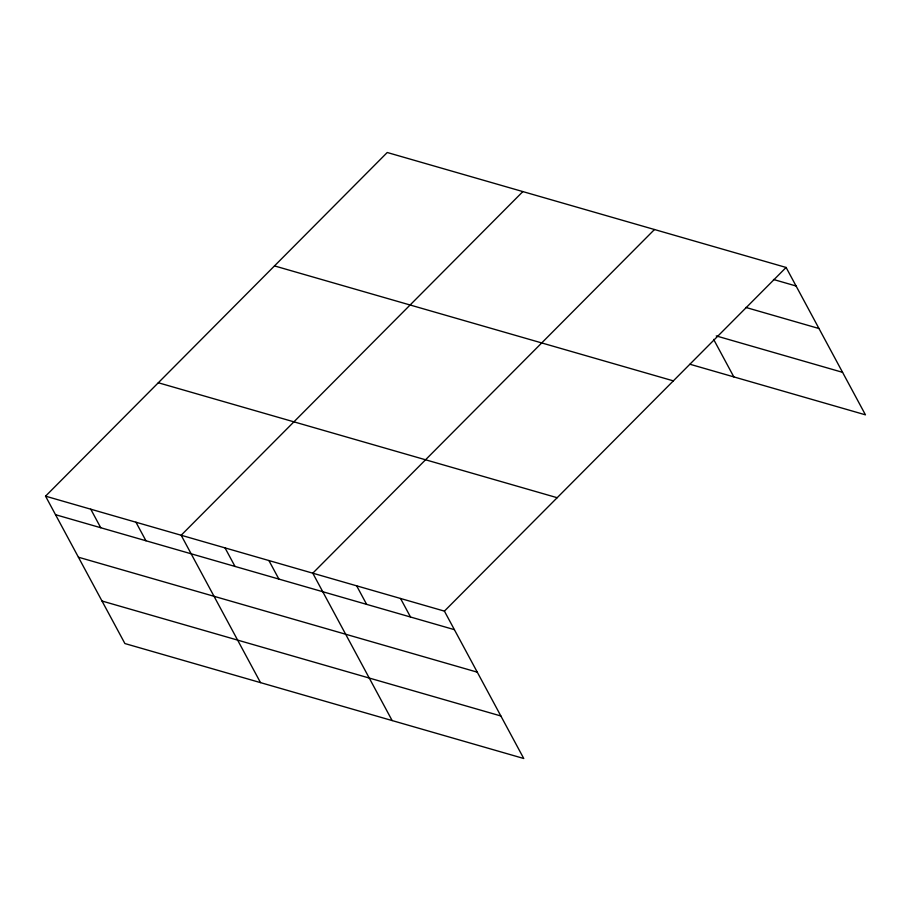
<?xml version="1.0" encoding="UTF-8"?>
<svg xmlns="http://www.w3.org/2000/svg" width="911" height="911" viewBox="0 0 911 911"><rect width="100%" height="100%" fill="white"/><g stroke="black" fill="none" stroke-linecap="round" stroke-linejoin="round"><path stroke-width="1.37" d="M45.55 496.165L444.409 611.122L523.757 758.499L124.898 643.542L45.55 496.165L387.243 152.501L786.102 267.458L865.45 414.835L689.957 364.252M522.857 191.595L181.164 535.247L260.512 682.624M654.474 229.526L312.78 573.19L392.14 720.555M444.409 611.122L786.102 267.458M773.473 279.483L796.077 285.997M745.847 307.44L818.966 328.518M716.251 335.92L842.561 372.326M274.484 265.91L673.343 380.866M158.309 382.757L557.168 497.713M55.537 514.704L454.384 629.66M78.426 557.213L477.273 672.17M102.009 601.021L500.868 715.978M713.632 339.382L733.833 376.903M400.533 598.47L410.508 617.009M356.656 585.83L366.632 604.369M268.904 560.538L278.891 579.077M225.028 547.898L235.015 566.437M135.955 522.219L145.942 540.758M90.758 509.192L100.734 527.731"/></g></svg>
